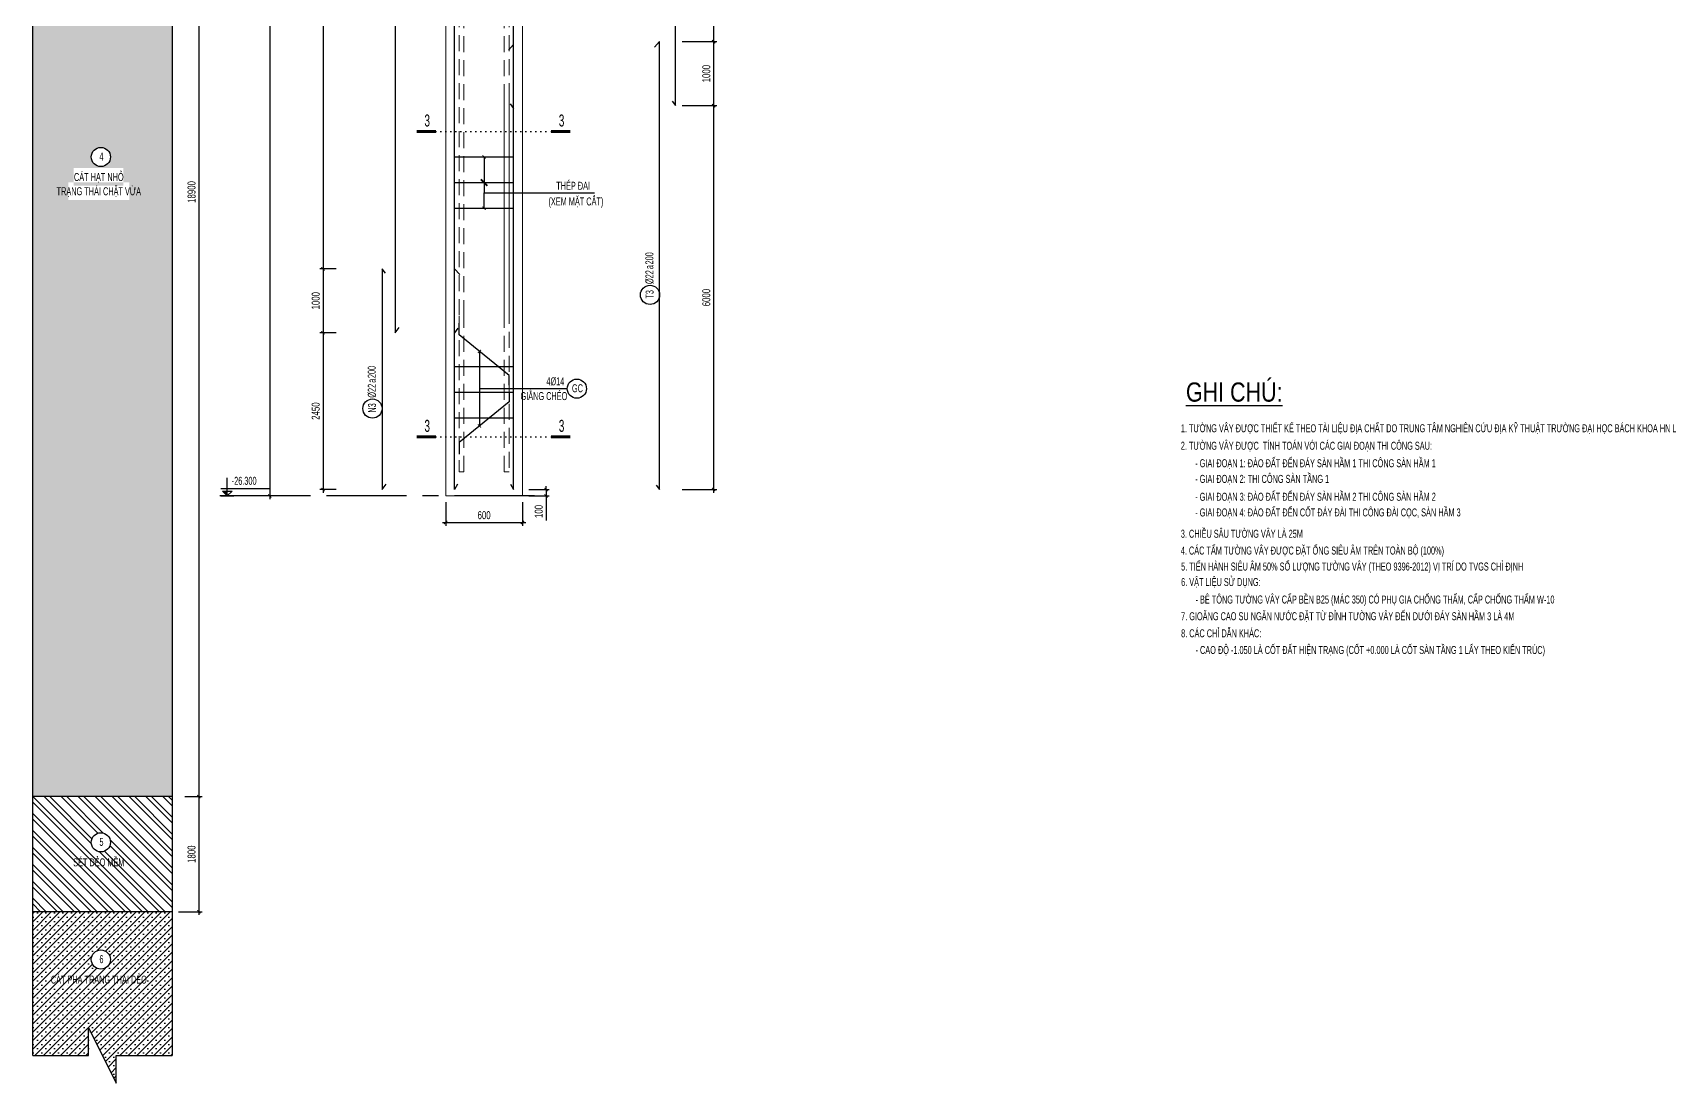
# Model space of a CAD drawing. Header units: millimetres. Extents: x -147841 to 368790, y -162721 to 84261.
# Drawn here: x 120482 to 146051, y -130140 to -113721 of the extents above; entities that cross this region are included whole.
import ezdxf
from ezdxf.enums import TextEntityAlignment as Align

# ---------------------------------------------------------------- set-up
doc = ezdxf.new("R2010")
doc.units = ezdxf.units.MM
doc.header["$LTSCALE"] = 1000
doc.header["$MEASUREMENT"] = 0
doc.header["$PDMODE"] = 1
doc.header["$PDSIZE"] = -10
for name, pattern in [('CENTER', [2, 1.25, -0.25, 0.25, -0.25]), ('DASHED', [0.75, 0.5, -0.25]), ('DOT', [0.25, 0, -0.25])]:
    doc.linetypes.add(name, pattern=pattern)
doc.layers.get('0').update_dxf_attribs({"linetype": 'CONTINUOUS', "lineweight": 18})
doc.layers.get('DEFPOINTS').update_dxf_attribs({"color": 5, "linetype": 'CONTINUOUS', "lineweight": 18})
for name, color, linetype in [('0-KICH-THUOC', 9, 'CONTINUOUS'), ('0-THEP-CHU', 4, 'CONTINUOUS'), ('ccu11-Manh', 8, 'CONTINUOUS'), ('ccu11-Thay', 7, 'CONTINUOUS'), ('ccu11-Thep', 4, 'CONTINUOUS'), ('d-chudan', 9, 'CONTINUOUS'), ('KC-Chidan', 9, 'CONTINUOUS'), ('KC-Cotthep', 8, 'CONTINUOUS'), ('KC-Dim', 8, 'CONTINUOUS'), ('KC-Hatch', 251, 'CONTINUOUS'), ('KC-Text', 31, 'CONTINUOUS'), ('NETVE', 11, 'CENTER'), ('THEPDAI', 6, 'CONTINUOUS')]:
    doc.layers.add(name, color=color, linetype=linetype)
for name, color, linetype, lineweight in [('0-THAY', 7, 'CONTINUOUS', 18), ('ccu11-Dim', 8, 'CONTINUOUS', 18), ('DIM', 8, 'CONTINUOUS', 18)]:
    doc.layers.add(name, color=color, linetype=linetype, lineweight=lineweight)
doc.styles.add('ARIAL', font='arial.ttf', dxfattribs={"width": 0.7})
doc.styles.add('ccu11-dim', font='vnsimli.shx', dxfattribs={"width": 0.65, "bigfont": 'bigfont.shx'})
doc.dimstyles.new('2.5-50', dxfattribs={"dimscale": 50, "dimtxt": 2.5, "dimasz": 1, "dimexe": 1, "dimexo": 2, "dimgap": 1, "dimtad": 1, "dimdec": 1, "dimdsep": 46, "dimtxsty": 'ARIAL', "dimblk": 'ARCHTICK', "dimcen": -1, "dimdle": 1, "dimclrd": 256, "dimclre": 256, "dimclrt": 3, "dimadec": 0, "dimazin": 2, "dimtfac": 0.1, "dimtdec": 1, "dimtmove": 0, "dimatfit": 1, "dimldrblk": 'ARCHTICK', "dimfxl": 1, "dimtvp": 0.833333, "dimtfill": 1, "dimtolj": 1, "dimtzin": 12, "dimarcsym": 0})
doc.dimstyles.new('ccu11-100x2', dxfattribs={"dimscale": 100, "dimtxt": 2.5, "dimasz": 1, "dimexe": 1, "dimexo": 2, "dimgap": 1, "dimtad": 1, "dimdec": 0, "dimlfac": 0.5, "dimdsep": 46, "dimtxsty": 'ccu11-dim', "dimblk": 'ARCHTICK', "dimcen": -1, "dimdle": 1, "dimclrd": 256, "dimclre": 256, "dimclrt": 31, "dimadec": 0, "dimazin": 2, "dimtfac": 0.1, "dimtdec": 0, "dimtmove": 0, "dimatfit": 1, "dimldrblk": 'ARCHTICK', "dimfxl": 1, "dimtvp": 0.833333, "dimtolj": 1, "dimtzin": 12, "dimarcsym": 0})

# ---------------------------------------------------------------- blocks, each defined once
blk = doc.blocks.new('att_thep_2')
blk.add_circle((-300, 0), 300)
at = {"color": 31, "style": 'ARIAL', "width": 0.6}
blk.add_attdef('SH', text='', height=250, dxfattribs=at).set_placement((-281, -111), align=Align.CENTER)
at = {"color": 3, "style": 'ARIAL', "width": 0.6}
blk.add_attdef('DK', text='', height=250, dxfattribs=at).set_placement((467, 105), align=Align.CENTER)
at = {"color": 2, "style": 'ARIAL', "width": 0.6}
blk.add_attdef('KC', text='', height=250, dxfattribs=at).set_placement((472, -355), align=Align.CENTER)
blk = doc.blocks.new('_ARCHTICK')
at = {"color": 0, "linetype": 'ByBlock', "const_width": 0.3}
blk.add_lwpolyline([(-0.5, -0.5), (0.5, 0.5)], dxfattribs=at)
blk = doc.blocks.new('*D142')
at = {"layer": 'DEFPOINTS', "color": 0, "linetype": 'ByBlock', "ltscale": 30, "transparency": 16777216}
for p in [(126934, -120960), (128134, -120960), (128134, -121376)]:
    blk.add_point(p, dxfattribs=at)
at = {"layer": 'KC-Dim', "linetype": 'ByBlock', "lineweight": -2, "ltscale": 30, "transparency": 16777216}
for p, q in [((126934, -121060), (126934, -121426)), ((128134, -121060), (128134, -121426)), ((126884, -121376), (128184, -121376))]:
    blk.add_line(p, q, dxfattribs=at)
at = {"layer": 'KC-Dim', "linetype": 'ByBlock', "lineweight": -2, "ltscale": 30, "transparency": 16777216, "xscale": 50, "yscale": 50, "zscale": 50, "rotation": 180}
blk.add_blockref('_ARCHTICK', (126934, -121376), dxfattribs=at)
at = {"layer": 'KC-Dim', "linetype": 'ByBlock', "lineweight": -2, "ltscale": 30, "transparency": 16777216, "xscale": 50, "yscale": 50, "zscale": 50}
blk.add_blockref('_ARCHTICK', (128134, -121376), dxfattribs=at)
at = {"layer": 'KC-Dim', "color": 3, "linetype": 'ByBlock', "ltscale": 30, "transparency": 16777216, "insert": (127534, -121262), "char_height": 125, "attachment_point": 5, "style": 'ARIAL', "bg_fill": 3, "box_fill_scale": 1.25, "bg_fill_color": 256, "bg_fill_true_color": 13158600, "bg_fill_transparency": 0}
blk.add_mtext('\\A1;600', dxfattribs=at)
blk = doc.blocks.new('*D143')
at = {"layer": 'DEFPOINTS', "color": 0, "linetype": 'ByBlock', "ltscale": 30, "transparency": 16777216}
for p in [(128134, -120860), (128134, -120960)]:
    blk.add_point(p, dxfattribs=at)
at = {"layer": 'KC-Dim', "linetype": 'ByBlock', "lineweight": -2, "ltscale": 30, "transparency": 16777216}
for p, q in [((128234, -120860), (128552, -120860)), ((128502, -120860), (128502, -120810)), ((128502, -120860), (128502, -120960)), ((128234, -120960), (128552, -120960)), ((128502, -120960), (128502, -121345))]:
    blk.add_line(p, q, dxfattribs=at)
at = {"layer": 'KC-Dim', "linetype": 'ByBlock', "lineweight": -2, "ltscale": 30, "transparency": 16777216, "xscale": 50, "yscale": 50, "zscale": 50}
for p, rotation in [((128502, -120860), 270), ((128502, -120960), 90)]:
    blk.add_blockref('_ARCHTICK', p, dxfattribs=dict(at, rotation=rotation))
at = {"layer": 'KC-Dim', "color": 3, "linetype": 'ByBlock', "ltscale": 30, "transparency": 16777216, "insert": (128388, -121203), "char_height": 125, "attachment_point": 5, "rotation": 90, "style": 'ARIAL', "bg_fill": 3, "box_fill_scale": 1.25, "bg_fill_color": 256, "bg_fill_true_color": 13158600, "bg_fill_transparency": 0}
blk.add_mtext('\\A1;100', dxfattribs=at)
at = {"layer": 'DEFPOINTS', "color": 0, "linetype": 'ByBlock', "ltscale": 30, "transparency": 16777216}
blk.add_point((128502, -120960), dxfattribs=at)
blk = doc.blocks.new('*U22')
for p, q in [((165, 0), (165, 452)), ((0, 184), (1212, 184)), ((0, 0), (329, 0)), ((45, 120), (284, 120)), ((165, 0), (45, 120)), ((165, 0), (284, 120))]:
    blk.add_line(p, q)
at = {"color": 251}
blk.add_solid([(45, 120), (165, 120), (165, 0)], dxfattribs=at)
at = {"color": 31, "ltscale": 10, "style": 'ARIAL', "width": 0.6}
blk.add_attdef('CCD1', (276, 278), '', height=200, dxfattribs=at)
blk = doc.blocks.new('*D135')
at = {"layer": 'DEFPOINTS', "color": 0, "ltscale": 3000, "transparency": 16777216}
for p in [(125323, -117410), (125018, -118410), (125323, -118410)]:
    blk.add_point(p, dxfattribs=at)
at = {"layer": 'DIM', "lineweight": -2, "ltscale": 3000, "transparency": 16777216}
for p, q in [((125018, -117360), (125018, -118460)), ((125223, -117410), (124968, -117410)), ((125223, -118410), (124968, -118410))]:
    blk.add_line(p, q, dxfattribs=at)
at = {"layer": 'DIM', "lineweight": -2, "ltscale": 3000, "transparency": 16777216, "xscale": 50, "yscale": 50, "zscale": 50}
for p, rotation in [((125018, -117410), 90), ((125018, -118410), 270)]:
    blk.add_blockref('_ARCHTICK', p, dxfattribs=dict(at, rotation=rotation))
at = {"layer": 'DIM', "color": 3, "ltscale": 3000, "transparency": 16777216, "insert": (124904, -117910), "char_height": 125, "attachment_point": 5, "rotation": 90, "style": 'ARIAL', "bg_fill": 3, "box_fill_scale": 1.25, "bg_fill_color": 256, "bg_fill_true_color": 13158600, "bg_fill_transparency": 0}
blk.add_mtext('\\A1;1000', dxfattribs=at)
blk = doc.blocks.new('att_thep_1')
blk.add_circle((0, 300), 300)
at = {"color": 31, "style": 'ARIAL', "width": 0.6}
blk.add_attdef('SH', text='', height=250, dxfattribs=at).set_placement((19, 189), align=Align.CENTER)
blk.add_attdef('DK', text='', height=250, dxfattribs=at).set_placement((773, 195), align=Align.RIGHT)
blk.add_attdef('KC', (953, 197), '', height=250, dxfattribs=at)
at = {"layer": 'KC-Text', "color": 31, "style": 'ARIAL', "width": 0.6}
blk.add_text('a', height=250, dxfattribs=at).set_placement((805, 199))
blk = doc.blocks.new('*D137')
at = {"layer": 'DEFPOINTS', "color": 0, "ltscale": 3000, "transparency": 16777216}
for p in [(125323, -107710), (125018, -117410), (125323, -117410)]:
    blk.add_point(p, dxfattribs=at)
at = {"layer": 'DIM', "lineweight": -2, "ltscale": 3000, "transparency": 16777216}
for p, q in [((125223, -107710), (124968, -107710)), ((125018, -107660), (125018, -117460)), ((125223, -117410), (124968, -117410))]:
    blk.add_line(p, q, dxfattribs=at)
at = {"layer": 'DIM', "lineweight": -2, "ltscale": 3000, "transparency": 16777216, "xscale": 50, "yscale": 50, "zscale": 50}
for p, rotation in [((125018, -107710), 90), ((125018, -117410), 270)]:
    blk.add_blockref('_ARCHTICK', p, dxfattribs=dict(at, rotation=rotation))
at = {"layer": 'DIM', "color": 3, "ltscale": 3000, "transparency": 16777216, "insert": (124904, -112560), "char_height": 125, "attachment_point": 5, "rotation": 90, "style": 'ARIAL', "bg_fill": 3, "box_fill_scale": 1.25, "bg_fill_color": 256, "bg_fill_true_color": 13158600, "bg_fill_transparency": 0}
blk.add_mtext('\\A1;9700', dxfattribs=at)
blk = doc.blocks.new('*D172')
at = {"layer": 'DEFPOINTS', "color": 0, "ltscale": 3000, "transparency": 16777216}
for p in [(122759, -106760), (122759, -125660), (123077, -125660)]:
    blk.add_point(p, dxfattribs=at)
at = {"layer": 'KC-Dim', "lineweight": -2, "ltscale": 3000, "transparency": 16777216}
for p, q in [((122859, -106760), (123127, -106760)), ((123077, -106710), (123077, -125710)), ((122859, -125660), (123127, -125660))]:
    blk.add_line(p, q, dxfattribs=at)
at = {"layer": 'KC-Dim', "lineweight": -2, "ltscale": 3000, "transparency": 16777216, "xscale": 50, "yscale": 50, "zscale": 50}
for p, rotation in [((123077, -106760), 90), ((123077, -125660), 270)]:
    blk.add_blockref('_ARCHTICK', p, dxfattribs=dict(at, rotation=rotation))
at = {"layer": 'KC-Dim', "color": 3, "ltscale": 3000, "transparency": 16777216, "insert": (122964, -116210), "char_height": 125, "attachment_point": 5, "rotation": 90, "style": 'ARIAL', "bg_fill": 3, "box_fill_scale": 1.25, "bg_fill_color": 256, "bg_fill_true_color": 13158600, "bg_fill_transparency": 0}
blk.add_mtext('\\A1;18900', dxfattribs=at)
blk = doc.blocks.new('*D173')
at = {"layer": 'DEFPOINTS', "color": 0, "ltscale": 3000, "transparency": 16777216}
for p in [(122759, -125660), (122659, -127460), (123077, -127460)]:
    blk.add_point(p, dxfattribs=at)
at = {"layer": 'KC-Dim', "lineweight": -2, "ltscale": 3000, "transparency": 16777216}
for p, q in [((122859, -125660), (123127, -125660)), ((123077, -125610), (123077, -127510)), ((122759, -127460), (123127, -127460))]:
    blk.add_line(p, q, dxfattribs=at)
at = {"layer": 'KC-Dim', "lineweight": -2, "ltscale": 3000, "transparency": 16777216, "xscale": 50, "yscale": 50, "zscale": 50}
for p, rotation in [((123077, -125660), 90), ((123077, -127460), 270)]:
    blk.add_blockref('_ARCHTICK', p, dxfattribs=dict(at, rotation=rotation))
at = {"layer": 'KC-Dim', "color": 3, "ltscale": 3000, "transparency": 16777216, "insert": (122964, -126560), "char_height": 125, "attachment_point": 5, "rotation": 90, "style": 'ARIAL', "bg_fill": 3, "box_fill_scale": 1.25, "bg_fill_color": 256, "bg_fill_true_color": 13158600, "bg_fill_transparency": 0}
blk.add_mtext('\\A1;1800', dxfattribs=at)
blk = doc.blocks.new('*D175')
at = {"layer": 'DEFPOINTS', "color": 0, "ltscale": 3000, "transparency": 16777216}
for p in [(124838, -95960), (124184, -120960), (124838, -120960)]:
    blk.add_point(p, dxfattribs=at)
at = {"layer": 'KC-Dim', "lineweight": -2, "ltscale": 3000, "transparency": 16777216}
for p, q in [((124738, -95960), (124134, -95960)), ((124184, -95910), (124184, -121010)), ((124738, -120960), (124134, -120960))]:
    blk.add_line(p, q, dxfattribs=at)
at = {"layer": 'KC-Dim', "lineweight": -2, "ltscale": 3000, "transparency": 16777216, "xscale": 50, "yscale": 50, "zscale": 50}
for p, rotation in [((124184, -95960), 90), ((124184, -120960), 270)]:
    blk.add_blockref('_ARCHTICK', p, dxfattribs=dict(at, rotation=rotation))
at = {"layer": 'KC-Dim', "color": 3, "ltscale": 3000, "transparency": 16777216, "insert": (124070, -108460), "char_height": 125, "attachment_point": 5, "rotation": 90, "style": 'ARIAL', "bg_fill": 3, "box_fill_scale": 1.25, "bg_fill_color": 256, "bg_fill_true_color": 13158600, "bg_fill_transparency": 0}
blk.add_mtext('\\A1;25000', dxfattribs=at)
blk = doc.blocks.new('*D176')
at = {"layer": 'DEFPOINTS', "color": 0, "ltscale": 3000, "transparency": 16777216}
for p in [(125323, -118410), (125018, -120860), (125323, -120860)]:
    blk.add_point(p, dxfattribs=at)
at = {"layer": 'DIM', "lineweight": -2, "ltscale": 3000, "transparency": 16777216}
for p, q in [((125018, -118360), (125018, -120910)), ((125223, -118410), (124968, -118410)), ((125223, -120860), (124968, -120860))]:
    blk.add_line(p, q, dxfattribs=at)
at = {"layer": 'DIM', "lineweight": -2, "ltscale": 3000, "transparency": 16777216, "xscale": 50, "yscale": 50, "zscale": 50}
for p, rotation in [((125018, -118410), 90), ((125018, -120860), 270)]:
    blk.add_blockref('_ARCHTICK', p, dxfattribs=dict(at, rotation=rotation))
at = {"layer": 'DIM', "color": 3, "ltscale": 3000, "transparency": 16777216, "insert": (124904, -119635), "char_height": 125, "attachment_point": 5, "rotation": 90, "style": 'ARIAL', "bg_fill": 3, "box_fill_scale": 1.25, "bg_fill_color": 256, "bg_fill_true_color": 13158600, "bg_fill_transparency": 0}
blk.add_mtext('\\A1;2450', dxfattribs=at)
blk = doc.blocks.new('*D177')
at = {"layer": 'DEFPOINTS', "color": 0, "ltscale": 3000, "transparency": 16777216}
for p in [(130527, -113860), (130527, -114860), (131120, -114860)]:
    blk.add_point(p, dxfattribs=at)
at = {"layer": 'DIM', "lineweight": -2, "ltscale": 3000, "transparency": 16777216}
for p, q in [((130627, -113860), (131170, -113860)), ((131120, -113810), (131120, -114910)), ((130627, -114860), (131170, -114860))]:
    blk.add_line(p, q, dxfattribs=at)
at = {"layer": 'DIM', "lineweight": -2, "ltscale": 3000, "transparency": 16777216, "xscale": 50, "yscale": 50, "zscale": 50}
for p, rotation in [((131120, -113860), 90), ((131120, -114860), 270)]:
    blk.add_blockref('_ARCHTICK', p, dxfattribs=dict(at, rotation=rotation))
at = {"layer": 'DIM', "color": 3, "ltscale": 3000, "transparency": 16777216, "insert": (131006, -114360), "char_height": 125, "attachment_point": 5, "rotation": 90, "style": 'ARIAL', "bg_fill": 3, "box_fill_scale": 1.25, "bg_fill_color": 256, "bg_fill_true_color": 13158600, "bg_fill_transparency": 0}
blk.add_mtext('\\A1;1000', dxfattribs=at)
blk = doc.blocks.new('*D178')
at = {"layer": 'DEFPOINTS', "color": 0, "ltscale": 3000, "transparency": 16777216}
for p in [(130527, -114860), (130527, -120860), (131120, -120860)]:
    blk.add_point(p, dxfattribs=at)
at = {"layer": 'DIM', "lineweight": -2, "ltscale": 3000, "transparency": 16777216}
for p, q in [((130627, -114860), (131170, -114860)), ((131120, -114810), (131120, -120910)), ((130627, -120860), (131170, -120860))]:
    blk.add_line(p, q, dxfattribs=at)
at = {"layer": 'DIM', "lineweight": -2, "ltscale": 3000, "transparency": 16777216, "xscale": 50, "yscale": 50, "zscale": 50}
for p, rotation in [((131120, -114860), 90), ((131120, -120860), 270)]:
    blk.add_blockref('_ARCHTICK', p, dxfattribs=dict(at, rotation=rotation))
at = {"layer": 'DIM', "color": 3, "ltscale": 3000, "transparency": 16777216, "insert": (131006, -117860), "char_height": 125, "attachment_point": 5, "rotation": 90, "style": 'ARIAL', "bg_fill": 3, "box_fill_scale": 1.25, "bg_fill_color": 256, "bg_fill_true_color": 13158600, "bg_fill_transparency": 0}
blk.add_mtext('\\A1;6000', dxfattribs=at)
blk = doc.blocks.new('*D1123')
at = {"layer": 'DEFPOINTS', "color": 0, "ltscale": 3000, "transparency": 16777216}
for p in [(130527, -111160), (130527, -113860), (131120, -113860)]:
    blk.add_point(p, dxfattribs=at)
at = {"layer": 'KC-Dim', "lineweight": -2, "ltscale": 3000, "transparency": 16777216}
for p, q in [((130627, -111160), (131170, -111160)), ((131120, -111110), (131120, -113910)), ((130627, -113860), (131170, -113860))]:
    blk.add_line(p, q, dxfattribs=at)
at = {"layer": 'KC-Dim', "lineweight": -2, "ltscale": 3000, "transparency": 16777216, "xscale": 50, "yscale": 50, "zscale": 50}
for p, rotation in [((131120, -111160), 90), ((131120, -113860), 270)]:
    blk.add_blockref('_ARCHTICK', p, dxfattribs=dict(at, rotation=rotation))
at = {"layer": 'KC-Dim', "color": 3, "ltscale": 3000, "transparency": 16777216, "insert": (131006, -112510), "char_height": 125, "attachment_point": 5, "rotation": 90, "style": 'ARIAL', "bg_fill": 3, "box_fill_scale": 1.25, "bg_fill_color": 256, "bg_fill_true_color": 13158600, "bg_fill_transparency": 0}
blk.add_mtext('\\A1;2700', dxfattribs=at)
blk = doc.blocks.new('*U19')
at = {"color": 3, "linetype": 'DOT', "ltscale": 0.5}
blk.add_line((-1640, 0), (1239, 0), dxfattribs=at)
at = {"color": 4, "const_width": 75}
for points in [[(-2119, 0), (-1640, 0)], [(1239, 0), (1719, 0)]]:
    blk.add_lwpolyline(points, dxfattribs=at)
at = {"color": 31, "style": 'ARIAL', "width": 0.6}
for tag, p in [('MC3', (-1856, 274)), ('MC4', (1503, 274))]:
    blk.add_attdef(tag, text='', height=300, dxfattribs=at).set_placement(p, align=Align.MIDDLE_CENTER)

msp = doc.modelspace()

# ---------------------------------------------------------------- hatches: boundary and pattern name
at = {"layer": 'KC-Hatch', "ltscale": 3000}
h = msp.add_hatch(dxfattribs=at)
h.set_pattern_fill('CATTHO01', color=256, scale=70)
h.set_pattern_definition([(37.5, (1894.39, 0), (-4.409535, 134.877664), [0, -106.4, 0, -119, 0, -113.75]), (7.5, (1894.39, 0), (123.88437, 197.55022), [0, -57.4, 0, -95.9, 0, -36.75]), (327.5, (1808.29, 0), (217.98993, 0.39613), [0, -35, 0, -126, 0, -164.5]), (317.5, (1808.29, 0), (210.42886, 61.43729), [0, -17.5, 0, -82.6, 0, -94.5])])
h.paths.add_polyline_path([(122659, -106760.19), (120482.06, -106760.19), (120482.06, -125660.19), (122659, -125660.19)])
edge = h.paths.add_edge_path(flags=16)
edge.add_arc((121546.39, -115663.08), 150, 0, 360)
h.paths.add_polyline_path([(121495.51, -115750.07), (121616.28, -115750.07), (121616.28, -115562.57), (121495.51, -115562.57)], flags=0)
h.paths.add_polyline_path([(121039.21, -116334.89), (121989.55, -116334.89), (121989.55, -116058.5), (121039.21, -116058.5)], flags=16)
h.paths.add_polyline_path([(121123.8, -116112.45), (121898.61, -116112.45), (121898.61, -115836.06), (121123.8, -115836.06)], flags=16)
h = msp.add_hatch(dxfattribs=at)
h.set_pattern_fill('THEP', color=256, scale=500, angle=90)
h.set_pattern_definition([(135, (1894.39, 0), (-132.58252, -132.58252), []), (135, (1894.39, 88.39), (-132.58252, -132.58252), [])])
edge = h.paths.add_edge_path()
edge.add_arc((121546.39, -126374.61), 150, 0, 360)
h.paths.add_polyline_path([(122659, -125660.19), (120482.06, -125660.19), (120482.06, -127460.19), (122659, -127460.19)])

# ---------------------------------------------------------------- linework, layer by layer
at = {"layer": '0-KICH-THUOC', "ltscale": 3000}
msp.add_line((127460.49, -118702.3), (127460.49, -119866.79), dxfattribs=at)
at = {"layer": '0-THAY'}
msp.add_line((126933.87, -95960.19), (126933.87, -120960.19), dxfattribs=at)
at = {"layer": '0-THEP-CHU', "linetype": 'Continuous'}
for points in [[(127941.87, -114834.31), (127993.87, -114904.31), (127993.87, -103160.19), (127914.95, -103248.44)], [(130474.76, -114790.19), (130526.76, -114860.19), (130526.76, -103160.19), (130447.84, -103248.44)], [(126195.85, -106780.19), (126143.85, -106710.19), (126143.85, -118410.19), (126208.82, -118327.03)], [(127125.87, -118340.19), (127073.87, -118410.19), (127073.87, -106710.19), (127152.8, -106798.44)], [(130224.79, -120790.19), (130276.79, -120860.19), (130276.79, -113860.19), (130197.87, -113948.44)], [(125991.05, -117480.19), (125939.05, -117410.19), (125939.05, -120860.19), (126004.01, -120777.03)]]:
    msp.add_lwpolyline(points, dxfattribs=at)
at = {"layer": 'ccu11-Dim', "linetype": 'DASHED', "ltscale": 0.5}
for points in [[(127218.87, -118151.57), (127218.87, -95760.19), (127143.87, -95760.19), (127143.87, -118151.57)], [(127848.87, -118151.57), (127848.87, -95760.19), (127923.87, -95760.19), (127923.87, -118151.57)], [(127923.87, -114645.69), (127923.87, -120581.63), (127848.87, -120581.63), (127848.87, -114645.69)], [(127143.87, -118151.57), (127143.87, -120581.63), (127218.87, -120581.63), (127218.87, -118151.57)]]:
    msp.add_lwpolyline(points, dxfattribs=at)
at = {"layer": 'ccu11-Thay'}
msp.add_line((122659, -127460.19), (120482.06, -127460.19), dxfattribs=at)
at = {"layer": 'ccu11-Thay', "linetype": 'Continuous'}
msp.add_lwpolyline([(120482.06, -129705.04), (120482.06, -95960.19), (122659, -95960.19), (122659, -129705.04)], dxfattribs=at)
at = {"layer": 'ccu11-Thep'}
for points in [[(127923.87, -119230.02), (127923.87, -119080.11), (127143.87, -118444.15), (127143.87, -118261.29)], [(127923.87, -119338.98), (127923.87, -119488.98), (127143.87, -120124.94), (127143.87, -120307.8)]]:
    msp.add_lwpolyline(points, dxfattribs=at)
at = {"layer": 'd-chudan'}
msp.add_lwpolyline([(128833.46, -119284.54), (127460.49, -119284.54)], dxfattribs=at)
at = {"layer": 'KC-Dim', "ltscale": 3000, "flags": 128}
msp.add_lwpolyline([(120482.06, -129705.04), (121352.84, -129705.04), (121352.84, -129269.65), (121788.23, -130140.43), (121788.23, -129705.04), (122659, -129705.04)], dxfattribs=at)
at = {"layer": 'NETVE'}
msp.add_line((128322.3, -120960.19), (123405.45, -120960.19), dxfattribs=at)
at = {"layer": 'THEPDAI'}
for p, q in [((127073.87, -115662.4), (127993.87, -115662.4)), ((127073.87, -116062.4), (127993.87, -116062.4)), ((127073.87, -116462.4), (127993.87, -116462.4)), ((127073.87, -118938.55), (127993.87, -118938.55)), ((127073.87, -119338.55), (127993.87, -119338.55)), ((127073.87, -119738.55), (127993.87, -119738.55))]:
    msp.add_line(p, q, dxfattribs=at)

# ---------------------------------------------------------------- block references
at = {"layer": 'KC-Chidan', "xscale": 0.625, "yscale": 0.625, "zscale": 0.625}
for name, p, values in [('*U19', (127805.14, -115263.9), {'MC4': '3', 'MC3': '3'}), ('*U19', (127805.14, -120036.5), {'MC4': '3', 'MC3': '3'}), ('*U22', (123418.42, -120960.19), {'CCD1': '-26.300'})]:
    msp.add_blockref(name, p, dxfattribs=at).add_auto_attribs(values)
at = {"layer": 'KC-Cotthep'}
ref = msp.add_blockref('att_thep_2', (121696.39, -115663.08), dxfattribs=dict(at, xscale=0.5, yscale=0.5, zscale=0.5))
ref.add_attrib('SH', '4', dxfattribs={"layer": '0', "color": 31, "height": 125, "style": 'ARIAL', "width": 0.6}).set_placement((121555.9, -115718.82), align=Align.CENTER)
ref = msp.add_blockref('att_thep_1', (130276.79, -117818.82), dxfattribs=dict(at, xscale=0.5, yscale=0.5, zscale=0.5, rotation=90))
ref.add_attrib('SH', 'T3', dxfattribs={"layer": '0', "color": 31, "height": 125, "rotation": 90, "style": 'ARIAL', "width": 0.6}).set_placement((130182.53, -117809.31), align=Align.CENTER)
ref.add_attrib('KC', '200', (130178.21, -117342.38), dxfattribs={"layer": '0', "color": 2, "height": 125, "rotation": 90, "style": 'ARIAL', "width": 0.6})
ref.add_attrib('DK', '%%C22', dxfattribs={"layer": '0', "color": 2, "height": 125, "rotation": 90, "style": 'ARIAL', "width": 0.6}).set_placement((130179.35, -117432.55), align=Align.RIGHT)
ref = msp.add_blockref('att_thep_1', (125939.35, -119595.18), dxfattribs=dict(at, xscale=0.5, yscale=0.5, zscale=0.5, rotation=90))
ref.add_attrib('SH', 'N3', dxfattribs={"layer": '0', "color": 31, "height": 125, "rotation": 90, "style": 'ARIAL', "width": 0.6}).set_placement((125845.09, -119585.68), align=Align.CENTER)
ref.add_attrib('KC', '200', (125840.77, -119118.75), dxfattribs={"layer": '0', "color": 2, "height": 125, "rotation": 90, "style": 'ARIAL', "width": 0.6})
ref.add_attrib('DK', '%%C22', dxfattribs={"layer": '0', "color": 2, "height": 125, "rotation": 90, "style": 'ARIAL', "width": 0.6}).set_placement((125841.91, -119208.91), align=Align.RIGHT)
ref = msp.add_blockref('att_thep_2', (129133.46, -119284.54), dxfattribs=dict(at, xscale=0.5, yscale=0.5, zscale=0.5))
ref.add_attrib('KC', 'GIẰNG CHÉO', dxfattribs={"layer": '0', "color": 2, "height": 125, "style": 'ARIAL', "width": 0.6}).set_placement((128468.54, -119462.19), align=Align.CENTER)
ref.add_attrib('DK', '4%%C14', dxfattribs={"layer": '0', "color": 215, "height": 125, "style": 'ARIAL', "width": 0.6}).set_placement((128647.52, -119231.84), align=Align.CENTER)
ref.add_attrib('SH', 'GC', dxfattribs={"layer": '0', "color": 31, "height": 125, "style": 'ARIAL', "width": 0.6}).set_placement((128992.97, -119340.28), align=Align.CENTER)
ref = msp.add_blockref('att_thep_2', (121696.39, -126374.61), dxfattribs=dict(at, xscale=0.5, yscale=0.5, zscale=0.5))
ref.add_attrib('SH', '5', dxfattribs={"layer": '0', "color": 31, "height": 125, "style": 'ARIAL', "width": 0.6}).set_placement((121555.9, -126430.35), align=Align.CENTER)
ref = msp.add_blockref('att_thep_2', (121696.39, -128207.1), dxfattribs=dict(at, xscale=0.5, yscale=0.5, zscale=0.5))
ref.add_attrib('SH', '6', dxfattribs={"layer": '0', "color": 31, "height": 125, "style": 'ARIAL', "width": 0.6}).set_placement((121555.9, -128262.84), align=Align.CENTER)
at = {"layer": 'THEPDAI', "xscale": 50, "yscale": 50, "zscale": 50}
msp.add_blockref('_ARCHTICK', (127460.49, -118702.3), dxfattribs=at)
at = {"layer": 'THEPDAI', "xscale": 50, "yscale": 50, "zscale": 50, "rotation": 90}
msp.add_blockref('_ARCHTICK', (127460.49, -119866.79), dxfattribs=at)

# ---------------------------------------------------------------- texts
at = {"layer": 'KC-Text', "color": 1, "style": 'ARIAL', "width": 0.6}
for s, p in [('CÁT HẠT NHỎ', (121514.38, -116038.67)), ('TRẠNG THÁI CHẶT VỪA', (121514.38, -116261.11)), ('SÉT DẺO MỀM', (121514.38, -126750.2)), ('CÁT PHA TRẠNG THÁI DẺO', (121514.38, -128582.69))]:
    msp.add_text(s, height=125, dxfattribs=at).set_placement(p, align=Align.CENTER)
for s, p in [('THÉP ĐAI', (128661.53, -116175.35, -269219.91)), ('(XEM MẶT CẮT)', (128539.46, -116420.66, -269219.91)), ('1. TƯỜNG VÂY ĐƯỢC THIẾT KẾ THEO TÀI LIỆU ĐỊA CHẤT DO TRUNG TÂM NGHIÊN CỨU ĐỊA KỸ THUẬT TRƯỜNG ĐẠI HỌC BÁCH KHOA HN LẬP 12/2015', (138419.42, -119965.57)), ('2. TƯỜNG VÂY ĐƯỢC  TÍNH TOÁN VỚI CÁC GIAI ĐOẠN THI CÔNG SAU:', (138419.42, -120238.78)), ('- GIAI ĐOẠN 1: ĐÀO ĐẤT ĐẾN ĐÁY SÀN HẦM 1 THI CÔNG SÀN HẦM 1', (138644.68, -120512)), ('- GIAI ĐOẠN 2: THI CÔNG SÀN TẦNG 1', (138644.68, -120756.76)), ('- GIAI ĐOẠN 3: ĐÀO ĐẤT ĐẾN ĐÁY SÀN HẦM 2 THI CÔNG SÀN HẦM 2', (138644.68, -121035.98)), ('- GIAI ĐOẠN 4: ĐÀO ĐẤT ĐẾN CỐT ĐÁY ĐÀI THI CÔNG ĐÀI CỌC, SÀN HẦM 3', (138644.68, -121280.74)), ('3. CHIỀU SÂU TƯỜNG VÂY LÀ 25M', (138419.42, -121614.21)), ('4. CÁC TẤM TƯỜNG VÂY ĐƯỢC ĐẶT ỐNG SIÊU ÂM TRÊN TOÀN BỘ (100%%%)', (138419.42, -121876.59)), ('5. TIẾN HÀNH SIÊU ÂM 50%%% SỐ LƯỢNG TƯỜNG VÂY (THEO 9396-2012) VỊ TRÍ DO TVGS CHỈ ĐỊNH', (138424.03, -122126.53)), ('6. VẬT LIỆU SỬ DỤNG:', (138424.03, -122368.86)), ('- BÊ TÔNG TƯỜNG VÂY CẤP BỀN B25 (MÁC 350) CÓ PHỤ GIA CHỐNG THẤM, CẤP CHỐNG THẤM W-10', (138649.29, -122642.08)), ('7. GIOĂNG CAO SU NGĂN NƯỚC ĐẶT TỪ ĐỈNH TƯỜNG VÂY ĐẾN DƯỚI ĐÁY SÀN HẦM 3 LÀ 4M', (138424.03, -122903.37)), ('8. CÁC CHỈ DẪN KHÁC: ', (138424.03, -123170.04)), ('- CAO ĐỘ -1.050 LÀ CỐT ĐẤT HIỆN TRẠNG (CỐT +0.000 LÀ CỐT SÀN TẦNG 1 LẤY THEO KIẾN TRÚC)', (138649.29, -123430.85))]:
    msp.add_text(s, height=125, dxfattribs=at).set_placement(p)
at = {"layer": 'KC-Text', "style": 'ARIAL', "width": 0.8}
msp.add_text('%%UGHI CHÚ:', height=300, dxfattribs=at).set_placement((138499.78, -119487.13))

# ---------------------------------------------------------------- dimensions: what is measured, and where the dimension line sits
at = {"layer": 'DIM', "ltscale": 3000}
dim = msp.add_linear_dim(base=(125017.87, -118410.19), p1=(125322.8, -117410.19), p2=(125322.8, -118410.19), angle=90, dimstyle='2.5-50', override={"dimtmove": 1, "dimfxl": 100, "dimfxlon": 1}, dxfattribs=at)
dim.commit()
dim.dimension.update_dxf_attribs({"geometry": '*D135', "text_midpoint": (124904.04, -117910.19)})

# ---------------------------------------------------------------- leaders
at = {"layer": 'ccu11-Manh', "ltscale": 3000}
for points, override in [([(127533.87, -115662.4), (127533.87, -116225.88), (129258.93, -116225.88)], {"dimasz": 0.5, "dimtad": 0}), ([(127533.87, -116062.4), (127533.87, -116225.88), (129258.93, -116225.88)], {"dimgap": 1, "dimtad": 0}), ([(127533.87, -116462.4), (127533.87, -116225.88), (129258.93, -116225.88)], {"dimasz": 0.5, "dimtad": 0})]:
    msp.add_leader(points, dimstyle='ccu11-100x2', override=override, dxfattribs=at)

# ---------------------------------------------------------------- next in the draw order: dimensions: what is measured, and where the dimension line sits
at = {"layer": 'DIM', "ltscale": 3000}
for base, p1, p2, picture, middle in [((125017.87, -117410.19), (125322.8, -107710.19), (125322.8, -117410.19), '*D137', (124904.04, -112560.19)), ((131119.57, -114860.19), (130526.76, -113860.19), (130526.76, -114860.19), '*D177', (131005.75, -114360.19))]:
    dim = msp.add_linear_dim(base=base, p1=p1, p2=p2, angle=90, dimstyle='2.5-50', override={"dimtmove": 1, "dimfxl": 100, "dimfxlon": 1}, dxfattribs=at)
    dim.commit()
    dim.dimension.update_dxf_attribs({"geometry": picture, "text_midpoint": middle})
at = {"layer": 'KC-Dim', "ltscale": 3000}
dim = msp.add_linear_dim(base=(123077.44, -125660.19), p1=(122759, -106760.19), p2=(122759, -125660.19), angle=90, dimstyle='2.5-50', dxfattribs=at)
dim.commit()
dim.dimension.update_dxf_attribs({"geometry": '*D172', "text_midpoint": (122963.61, -116210.19)})
at = {"layer": 'KC-Dim', "linetype": 'ByBlock', "ltscale": 30}
dim = msp.add_linear_dim(base=(128133.87, -121375.71), p1=(126933.87, -120960.19), p2=(128133.87, -120960.19), text='600', dimstyle='2.5-50', dxfattribs=at)
dim.commit()
dim.dimension.update_dxf_attribs({"geometry": '*D142', "text_midpoint": (127533.87, -121261.89)})

# ---------------------------------------------------------------- next in the draw order: linework, layer by layer
at = {"layer": '0-THAY'}
for p in [(128133.87, -97760.19), (126933.87, -120960.19)]:
    msp.add_line(p, (128133.87, -120960.19), dxfattribs=at)
at = {"layer": '0-THEP-CHU', "linetype": 'Continuous'}
for points in [[(127948.16, -120777.06), (127993.87, -120860.19), (127993.87, -113904.31), (127914.95, -113992.56)], [(127119.59, -120777.06), (127073.87, -120860.19), (127073.87, -117410.19), (127152.8, -117498.44)]]:
    msp.add_lwpolyline(points, dxfattribs=at)
at = {"layer": 'ccu11-Thay'}
msp.add_line((122659, -125660.19), (120482.06, -125660.19), dxfattribs=at)

# ---------------------------------------------------------------- next in the draw order: dimensions: what is measured, and where the dimension line sits
at = {"layer": 'DIM', "ltscale": 3000}
dim = msp.add_linear_dim(base=(131119.57, -120860.19), p1=(130526.76, -114860.19), p2=(130526.76, -120860.19), angle=90, dimstyle='2.5-50', override={"dimtmove": 1, "dimfxl": 100, "dimfxlon": 1}, dxfattribs=at)
dim.commit()
dim.dimension.update_dxf_attribs({"geometry": '*D178', "text_midpoint": (131005.75, -117860.19)})
at = {"layer": 'KC-Dim', "ltscale": 3000}
dim = msp.add_linear_dim(base=(124184.04, -120960.19), p1=(124837.6, -95960.19), p2=(124837.6, -120960.19), angle=90, dimstyle='2.5-50', override={"dimtmove": 1}, dxfattribs=at)
dim.commit()
dim.dimension.update_dxf_attribs({"geometry": '*D175', "text_midpoint": (124070.21, -108460.19)})
dim = msp.add_linear_dim(base=(131119.57, -113860.19), p1=(130526.76, -111160.19), p2=(130526.76, -113860.19), angle=90, dimstyle='2.5-50', dxfattribs=at)
dim.commit()
dim.dimension.update_dxf_attribs({"geometry": '*D1123', "text_midpoint": (131005.75, -112510.19)})

# ---------------------------------------------------------------- next in the draw order: dimensions: what is measured, and where the dimension line sits
at = {"layer": 'DIM', "ltscale": 3000}
dim = msp.add_linear_dim(base=(125017.87, -120860.19), p1=(125322.8, -118410.19), p2=(125322.8, -120860.19), angle=90, dimstyle='2.5-50', override={"dimtmove": 1, "dimfxl": 100, "dimfxlon": 1}, dxfattribs=at)
dim.commit()
dim.dimension.update_dxf_attribs({"geometry": '*D176', "text_midpoint": (124904.04, -119635.19)})
at = {"layer": 'KC-Dim', "linetype": 'ByBlock', "ltscale": 30}
dim = msp.add_linear_dim(base=(128502.13, -120960.19), p1=(128133.87, -120860.19), p2=(128133.87, -120960.19), angle=90, dimstyle='2.5-50', dxfattribs=at)
dim.commit()
dim.dimension.update_dxf_attribs({"geometry": '*D143', "text_midpoint": (128388.31, -121202.58)})
at = {"layer": 'KC-Dim', "ltscale": 3000}
dim = msp.add_linear_dim(base=(123077.44, -127460.19), p1=(122759, -125660.19), p2=(122659, -127460.19), angle=90, dimstyle='2.5-50', dxfattribs=at)
dim.commit()
dim.dimension.update_dxf_attribs({"geometry": '*D173', "text_midpoint": (122963.61, -126560.19)})

# ---------------------------------------------------------------- next in the draw order: hatches: boundary and pattern name
at = {"layer": 'KC-Hatch', "ltscale": 3000}
h = msp.add_hatch(dxfattribs=at)
h.set_pattern_fill('MUT', color=256, scale=1000)
h.set_pattern_definition([(45, (1894.39, 0), (-66.29126, 66.29126), []), (45, (1960.68, 0), (-66.29126, 66.29126), [0, -93.75])])
h.paths.add_polyline_path([(122659, -127460.19), (120482.06, -127460.19), (120482.06, -129705.04), (121352.84, -129705.04), (121352.84, -129269.65), (121788.23, -130140.43), (121788.23, -129705.04), (122659, -129705.04)])
h.paths.add_polyline_path([(121396.39, -128207.1, -1), (121696.39, -128207.1, -1)], flags=16)

doc.saveas('drawing.dxf')
